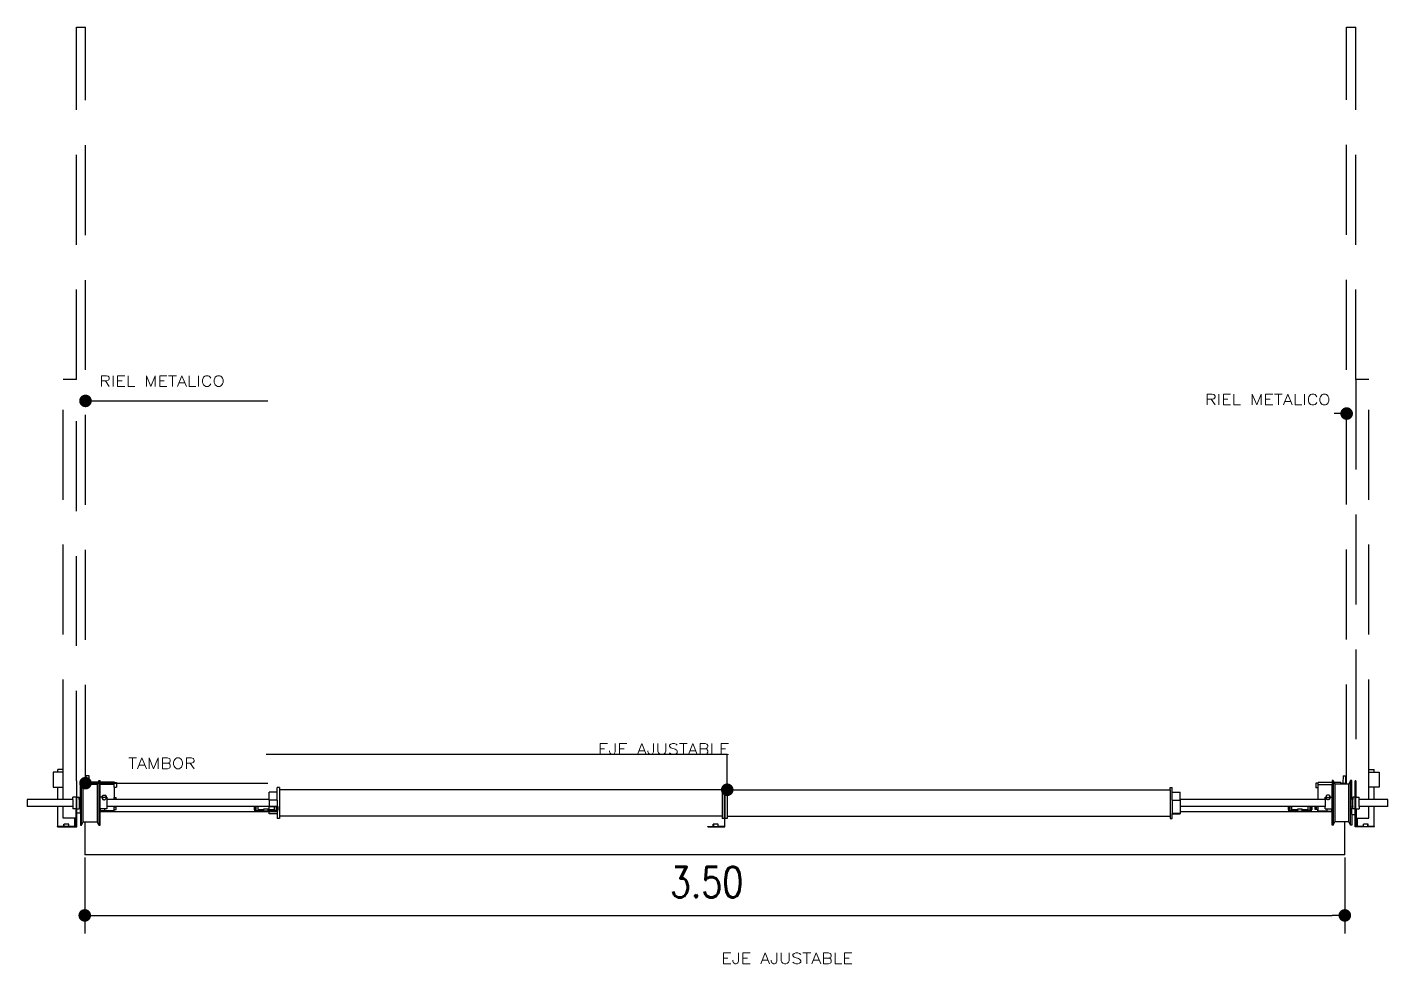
# Model space of a CAD drawing. Header units: metres. Extents: x 2750 to 2938, y 1259 to 1403.
# Drawn here: x 2910.279 to 2914.06, y 1367.501 to 1370.104 of the extents above; entities that cross this region are included whole.
import ezdxf
from ezdxf.enums import TextEntityAlignment as Align

# ---------------------------------------------------------------- set-up
doc = ezdxf.new("R2010")
doc.units = ezdxf.units.M
doc.linetypes.add('LÍNEAS_OCULTAS', pattern=[0.375, 0.25, -0.125])
doc.layers.add('05-TEXTO10', color=7, linetype='Continuous', lineweight=5)
doc.layers.add('COTAS', color=1, linetype='Continuous', lineweight=0)
doc.layers.add('proyeccion', color=8, linetype='LÍNEAS_OCULTAS')
doc.layers.add('pv', color=1, linetype='Continuous')
doc.styles.add('05-TEXTOCOTAS', font='romans.shx', dxfattribs={"width": 0.8, "height": 0.085})
doc.styles.add('STD', font='SIMPLEX', dxfattribs={"width": 1.2})
doc.dimstyles.new('COTAB12-50', dxfattribs={"dimtxt": 0.085, "dimasz": 0.035, "dimexe": 0.05, "dimexo": 0.06, "dimgap": 0.05, "dimtad": 1, "dimzin": 0, "dimdsep": 46, "dimtxsty": '05-TEXTOCOTAS', "dimblk": 'DOT', "dimcen": 0, "dimclrt": 256, "dimaunit": 1, "dimadec": 0, "dimazin": 0, "dimtfac": 1, "dimtofl": 0, "dimtmove": 2, "dimatfit": 3, "dimldrblk": 'DOT', "dimfxl": 1, "dimtolj": 1, "dimtzin": 0, "dimarcsym": 0})

# ---------------------------------------------------------------- blocks, each defined once
blk = doc.blocks.new('_Dot')
at = {"color": 0, "linetype": 'ByBlock', "lineweight": -2}
blk.add_line((-0.5, 0), (-1, 0), dxfattribs=at)
at = {"color": 0, "linetype": 'ByBlock', "const_width": 0.5}
blk.add_lwpolyline([(-0.25, 0, 1), (0.25, 0, 1)], format="xyb", close=True, dxfattribs=at)
blk = doc.blocks.new('*D147')
at = {"layer": 'COTAS', "color": 0, "lineweight": -2, "transparency": 16777216}
for p, q in [((2910.4389, 1367.7958), (2910.4389, 1367.5852)), ((2913.9409, 1367.7958), (2913.9409, 1367.5852)), ((2910.4739, 1367.6352), (2913.9059, 1367.6352))]:
    blk.add_line(p, q, dxfattribs=at)
at = {"layer": 'DEFPOINTS', "color": 0, "transparency": 16777216}
for p in [(2910.4389, 1367.8558), (2913.9409, 1367.8558), (2913.9409, 1367.6352)]:
    blk.add_point(p, dxfattribs=at)
at = {"layer": 'COTAS', "color": 0, "lineweight": -2, "transparency": 16777216, "xscale": 0.035, "yscale": 0.035, "zscale": 0.035, "rotation": 180}
blk.add_blockref('_Dot', (2910.4389, 1367.6352), dxfattribs=at)
at = {"layer": 'COTAS', "color": 0, "lineweight": -2, "transparency": 16777216, "xscale": 0.035, "yscale": 0.035, "zscale": 0.035}
blk.add_blockref('_Dot', (2913.9409, 1367.6352), dxfattribs=at)
at = {"layer": 'COTAS', "transparency": 16777216, "insert": (2912.1671, 1367.7277), "char_height": 0.085, "attachment_point": 5, "style": '05-TEXTOCOTAS'}
blk.add_mtext('\\A1;3.50', dxfattribs=at)

msp = doc.modelspace()

# ---------------------------------------------------------------- linework, layer by layer
at = {"layer": 'proyeccion', "transparency": 33554687}
for p, q in [((2910.4155, 1369.1248), (2910.4155, 1370.1044)), ((2910.4155, 1370.1044), (2910.4409, 1370.1044)), ((2910.4409, 1368.0266), (2910.4409, 1370.1044)), ((2913.946, 1370.1044), (2913.9714, 1370.1044)), ((2913.946, 1368.0271), (2913.946, 1370.1044)), ((2913.9714, 1369.1248), (2913.9714, 1370.1044)), ((2910.4155, 1369.1248), (2910.379, 1369.1248)), ((2910.379, 1368.0409), (2910.379, 1369.1248)), ((2910.4155, 1368.0092), (2910.4155, 1369.1248)), ((2914.0079, 1369.1248), (2913.9714, 1369.1248)), ((2913.9714, 1369.1248), (2913.9714, 1368.0092)), ((2914.0079, 1368.0409), (2914.0079, 1369.1248))]:
    msp.add_line(p, q, dxfattribs=at)
at = {"layer": 'pv', "transparency": 33554687}
for p, q in [((2910.3507, 1368.0337), (2910.3507, 1367.9919)), ((2910.3641, 1368.0337), (2910.3507, 1368.0337)), ((2910.379, 1368.0409), (2910.3641, 1368.0409)), ((2910.3641, 1368.0337), (2910.3641, 1368.0409)), ((2910.379, 1368.0337), (2910.3641, 1368.0337)), ((2910.379, 1368.0337), (2910.379, 1368.0409)), ((2910.379, 1367.9919), (2910.379, 1368.0337)), ((2910.4419, 1368.0231), (2910.4409, 1368.0266)), ((2910.4409, 1368.0045), (2910.4409, 1368.0266)), ((2913.9448, 1368.0231), (2913.946, 1368.0271)), ((2913.946, 1368.0029), (2913.946, 1368.0271)), ((2914.0079, 1368.0409), (2914.0227, 1368.0409)), ((2914.0079, 1368.0337), (2914.0079, 1368.0409)), ((2914.0079, 1367.9919), (2914.0079, 1368.0337)), ((2914.0079, 1368.0337), (2914.0227, 1368.0337)), ((2914.0227, 1368.0337), (2914.0227, 1368.0409)), ((2914.0227, 1368.0337), (2914.0361, 1368.0337)), ((2914.0361, 1368.0337), (2914.0361, 1367.9919)), ((2910.3507, 1367.9919), (2910.3641, 1367.9919)), ((2910.3641, 1367.9572), (2910.3641, 1367.9919)), ((2910.3641, 1367.9919), (2910.379, 1367.9919)), ((2910.379, 1367.9572), (2910.379, 1367.9919)), ((2910.4155, 1368.0092), (2910.4155, 1367.9636)), ((2910.4155, 1368.0092), (2910.4171, 1368.0092)), ((2910.4171, 1367.9636), (2910.4171, 1368.0092)), ((2910.4266, 1368.0098), (2910.4298, 1368.0098)), ((2910.4266, 1367.9572), (2910.4266, 1368.0098)), ((2910.4298, 1368.0098), (2910.4345, 1368.0002)), ((2910.4298, 1367.8856), (2910.4298, 1368.0098)), ((2910.4345, 1368.0002), (2910.4409, 1368.0002)), ((2910.4345, 1367.8952), (2910.4345, 1368.0002)), ((2910.4429, 1368.0045), (2910.4409, 1368.0045)), ((2910.4409, 1368.0045), (2910.4409, 1368.0002)), ((2910.4409, 1368.0002), (2910.4568, 1368.0002)), ((2910.4507, 1368.0233), (2910.4419, 1368.0231)), ((2910.4428, 1368.02), (2910.4419, 1368.0231)), ((2910.4422, 1368.0013), (2910.4422, 1368.0013)), ((2910.4432, 1368.0058), (2910.4428, 1368.02)), ((2910.4429, 1368.0045), (2910.4432, 1368.0058)), ((2910.4512, 1368.0045), (2910.4429, 1368.0045)), ((2910.4512, 1368.0045), (2910.4507, 1368.0233)), ((2910.4568, 1368.0045), (2910.4512, 1368.0045)), ((2910.4568, 1368.0061), (2910.4764, 1368.0061)), ((2910.4568, 1368.0061), (2910.4568, 1368.0045)), ((2910.4568, 1368.0002), (2910.4568, 1368.0045)), ((2910.4568, 1368.0002), (2910.4734, 1368.0002)), ((2910.4764, 1368.0061), (2910.4734, 1368.0002)), ((2910.4734, 1368.0002), (2910.4734, 1367.8952)), ((2910.4782, 1368.0098), (2910.4764, 1368.0061)), ((2910.4782, 1368.0098), (2910.4814, 1368.0098)), ((2910.4782, 1368.0098), (2910.4782, 1367.8856)), ((2910.4814, 1368.0061), (2910.4814, 1368.0098)), ((2910.4814, 1368.0061), (2910.5203, 1368.0061)), ((2910.4814, 1368.0002), (2910.4814, 1368.0061)), ((2910.4814, 1368.0002), (2910.5203, 1368.0002)), ((2910.4814, 1367.9643), (2910.4814, 1368.0002)), ((2910.5203, 1368.0061), (2910.5203, 1368.0045)), ((2910.5203, 1368.0045), (2910.527, 1368.0045)), ((2910.5203, 1368.0002), (2910.5203, 1368.0045)), ((2910.5203, 1367.9918), (2910.5203, 1368.0002)), ((2910.5203, 1367.9918), (2910.527, 1367.9918)), ((2910.5203, 1367.9918), (2910.5203, 1367.9631)), ((2910.527, 1368.0045), (2910.527, 1367.9918)), ((2910.9797, 1367.9909), (2910.9733, 1367.9909)), ((2910.9733, 1367.9781), (2910.9733, 1367.9909)), ((2910.9797, 1367.9909), (2910.9797, 1367.9845)), ((2912.2103, 1367.9845), (2912.2103, 1367.9909)), ((2912.2166, 1367.9909), (2912.2103, 1367.9909)), ((2912.2182, 1367.9925), (2912.2166, 1367.9925)), ((2912.2166, 1367.9925), (2912.2166, 1367.9909)), ((2912.2166, 1367.9163), (2912.2166, 1367.9909)), ((2912.2182, 1367.9909), (2912.2182, 1367.9925)), ((2912.2245, 1367.9909), (2912.2182, 1367.9909)), ((2912.2182, 1367.9909), (2912.2182, 1367.9163)), ((2912.2245, 1367.9909), (2912.2245, 1367.9845)), ((2913.4551, 1367.9909), (2913.4615, 1367.9909)), ((2913.4551, 1367.9845), (2913.4551, 1367.9909)), ((2913.4615, 1367.9781), (2913.4615, 1367.9909)), ((2913.8667, 1368.0029), (2913.8599, 1368.0029)), ((2913.8599, 1368.0029), (2913.8599, 1367.9902)), ((2913.8667, 1367.9902), (2913.8599, 1367.9902)), ((2913.9055, 1368.0045), (2913.8667, 1368.0045)), ((2913.8667, 1368.0029), (2913.8667, 1368.0045)), ((2913.8667, 1367.9986), (2913.8667, 1368.0029)), ((2913.9055, 1367.9986), (2913.8667, 1367.9986)), ((2913.8667, 1367.9902), (2913.8667, 1367.9986)), ((2913.8667, 1367.9572), (2913.8667, 1367.9902)), ((2913.9087, 1368.0098), (2913.9055, 1368.0098)), ((2913.9055, 1368.0098), (2913.9055, 1368.0045)), ((2913.9055, 1368.0045), (2913.9055, 1367.9986)), ((2913.9055, 1367.9643), (2913.9055, 1367.9986)), ((2913.9087, 1368.0098), (2913.9087, 1367.8856)), ((2913.9087, 1368.0098), (2913.9113, 1368.0045)), ((2913.9302, 1368.0045), (2913.9113, 1368.0045)), ((2913.9113, 1368.0045), (2913.9135, 1368.0002)), ((2913.9302, 1368.0002), (2913.9135, 1368.0002)), ((2913.9135, 1368.0002), (2913.9135, 1367.8952)), ((2913.9302, 1368.0045), (2913.9302, 1368.0029)), ((2913.9302, 1368.0029), (2913.9355, 1368.0029)), ((2913.9302, 1368.0002), (2913.9302, 1368.0029)), ((2913.946, 1368.0002), (2913.9302, 1368.0002)), ((2913.9361, 1368.0233), (2913.9355, 1368.0029)), ((2913.9355, 1368.0029), (2913.9442, 1368.0029)), ((2913.9361, 1368.0233), (2913.9448, 1368.0231)), ((2913.9435, 1368.0058), (2913.9439, 1368.02)), ((2913.9442, 1368.0029), (2913.9435, 1368.0058)), ((2913.9439, 1368.02), (2913.9448, 1368.0231)), ((2913.9442, 1368.0029), (2913.946, 1368.0029)), ((2913.946, 1368.0002), (2913.946, 1368.0029)), ((2913.9524, 1368.0002), (2913.946, 1368.0002)), ((2913.9571, 1368.0098), (2913.9524, 1368.0002)), ((2913.9524, 1367.8952), (2913.9524, 1368.0002)), ((2913.9603, 1368.0098), (2913.9571, 1368.0098)), ((2913.9571, 1367.8856), (2913.9571, 1368.0098)), ((2913.9603, 1367.9572), (2913.9603, 1368.0098)), ((2913.9714, 1368.0092), (2913.9698, 1368.0092)), ((2913.9698, 1367.9636), (2913.9698, 1368.0092)), ((2913.9714, 1368.0092), (2913.9714, 1367.9636)), ((2914.0079, 1367.9572), (2914.0079, 1367.9919)), ((2914.0227, 1367.9919), (2914.0079, 1367.9919)), ((2914.0361, 1367.9919), (2914.0227, 1367.9919)), ((2914.0227, 1367.9572), (2914.0227, 1367.9919)), ((2910.3641, 1367.9572), (2910.279, 1367.9572)), ((2910.279, 1367.9572), (2910.279, 1367.9382)), ((2910.379, 1367.9572), (2910.3641, 1367.9572)), ((2910.406, 1367.9572), (2910.379, 1367.9572)), ((2910.4155, 1367.9636), (2910.406, 1367.9636)), ((2910.406, 1367.9572), (2910.406, 1367.9636)), ((2910.406, 1367.9572), (2910.406, 1367.9382)), ((2910.4155, 1367.9318), (2910.4155, 1367.9636)), ((2910.4171, 1367.9636), (2910.4234, 1367.9636)), ((2910.4171, 1367.9318), (2910.4171, 1367.9636)), ((2910.4234, 1367.9572), (2910.4234, 1367.9636)), ((2910.4234, 1367.9572), (2910.4266, 1367.9572)), ((2910.4234, 1367.9572), (2910.4234, 1367.9382)), ((2910.4266, 1367.9572), (2910.4266, 1367.9382)), ((2910.4814, 1367.9311), (2910.4814, 1367.9643)), ((2910.4875, 1367.9643), (2910.4814, 1367.9643)), ((2910.4875, 1367.9661), (2910.4876, 1367.967)), ((2910.4878, 1367.9653), (2910.4875, 1367.9661)), ((2910.4875, 1367.9661), (2910.4875, 1367.9643)), ((2910.4875, 1367.9643), (2910.4875, 1367.9603)), ((2910.4875, 1367.9603), (2910.4878, 1367.9595)), ((2910.488, 1367.9678), (2910.4876, 1367.967)), ((2910.4878, 1367.9653), (2910.4885, 1367.9645)), ((2910.4881, 1367.9643), (2910.4878, 1367.9643)), ((2910.4879, 1367.9619), (2910.4878, 1367.9617)), ((2910.4878, 1367.9603), (2910.4879, 1367.9605)), ((2910.4878, 1367.9595), (2910.488, 1367.9592)), ((2910.488, 1367.962), (2910.4879, 1367.9619)), ((2910.4879, 1367.9619), (2910.4879, 1367.9605)), ((2910.4879, 1367.9619), (2910.4879, 1367.9619)), ((2910.4879, 1367.9605), (2910.488, 1367.9606)), ((2910.488, 1367.9678), (2910.4887, 1367.9685)), ((2910.4881, 1367.9621), (2910.488, 1367.962)), ((2910.488, 1367.962), (2910.488, 1367.9606)), ((2910.488, 1367.9606), (2910.4881, 1367.9608)), ((2910.488, 1367.9592), (2910.4885, 1367.9586)), ((2910.4894, 1367.9639), (2910.4885, 1367.9645)), ((2910.4885, 1367.9586), (2910.4894, 1367.9577)), ((2910.4887, 1367.9685), (2910.4897, 1367.9691)), ((2910.4906, 1367.9634), (2910.4894, 1367.9639)), ((2910.4894, 1367.9577), (2910.4906, 1367.9571)), ((2910.4897, 1367.9691), (2910.4909, 1367.9695)), ((2910.4919, 1367.9632), (2910.4906, 1367.9634)), ((2910.4906, 1367.9571), (2910.4919, 1367.9568)), ((2910.4909, 1367.9695), (2910.4923, 1367.9697)), ((2910.4933, 1367.9631), (2910.4919, 1367.9632)), ((2910.4919, 1367.9568), (2910.4933, 1367.9567)), ((2910.4923, 1367.9697), (2910.4937, 1367.9697)), ((2910.4946, 1367.9633), (2910.4933, 1367.9631)), ((2910.4933, 1367.9567), (2910.4946, 1367.957)), ((2910.4937, 1367.9697), (2910.495, 1367.9694)), ((2910.4958, 1367.9637), (2910.4946, 1367.9633)), ((2910.4946, 1367.957), (2910.4958, 1367.9575)), ((2910.495, 1367.9694), (2910.4962, 1367.969)), ((2910.4969, 1367.9643), (2910.4958, 1367.9637)), ((2910.4958, 1367.9575), (2910.4969, 1367.9583)), ((2910.4962, 1367.969), (2910.4971, 1367.9683)), ((2910.4976, 1367.9651), (2910.4969, 1367.9643)), ((2910.4969, 1367.9583), (2910.4976, 1367.9592)), ((2910.4971, 1367.9683), (2910.4977, 1367.9676)), ((2910.4976, 1367.9643), (2910.4975, 1367.9643)), ((2910.4976, 1367.9619), (2910.4975, 1367.962)), ((2910.4975, 1367.9607), (2910.4976, 1367.9606)), ((2910.498, 1367.9659), (2910.4976, 1367.9651)), ((2910.4976, 1367.9593), (2910.498, 1367.9601)), ((2910.4976, 1367.9592), (2910.4976, 1367.9593)), ((2910.4977, 1367.9676), (2910.4981, 1367.9667)), ((2910.4981, 1367.9667), (2910.498, 1367.9659)), ((2910.4981, 1367.9643), (2910.498, 1367.9643)), ((2910.4981, 1367.9609), (2910.498, 1367.9611)), ((2910.498, 1367.9601), (2910.4981, 1367.9609)), ((2910.4981, 1367.9667), (2910.4981, 1367.9643)), ((2910.4981, 1367.9643), (2910.4981, 1367.9609)), ((2910.5004, 1367.9643), (2910.4981, 1367.9643)), ((2910.5004, 1367.9643), (2910.5004, 1367.9572)), ((2910.5203, 1367.9572), (2910.5004, 1367.9572)), ((2910.5004, 1367.9572), (2910.5004, 1367.9382)), ((2910.5203, 1367.9631), (2910.5262, 1367.9631)), ((2910.5203, 1367.9572), (2910.5203, 1367.9631)), ((2910.5262, 1367.9572), (2910.5203, 1367.9572)), ((2910.5262, 1367.9572), (2910.5262, 1367.9631)), ((2910.9511, 1367.9572), (2910.5262, 1367.9572)), ((2910.9733, 1367.9781), (2910.9511, 1367.9781)), ((2910.9511, 1367.9572), (2910.9511, 1367.9781)), ((2910.9511, 1367.9551), (2910.9511, 1367.9572)), ((2910.9733, 1367.9551), (2910.9511, 1367.9551)), ((2910.9511, 1367.9551), (2910.9511, 1367.9382)), ((2910.9733, 1367.9551), (2910.9733, 1367.9781)), ((2910.9733, 1367.9551), (2910.9733, 1367.9182)), ((2910.9797, 1367.9845), (2910.9797, 1367.9109)), ((2912.2103, 1367.9845), (2910.9797, 1367.9845)), ((2912.2103, 1367.9845), (2912.2103, 1367.9109)), ((2912.2245, 1367.9845), (2912.2245, 1367.9109)), ((2912.2245, 1367.9845), (2913.4551, 1367.9845)), ((2913.4551, 1367.9845), (2913.4551, 1367.9109)), ((2913.4615, 1367.9781), (2913.4837, 1367.9781)), ((2913.4615, 1367.9551), (2913.4615, 1367.9781)), ((2913.4615, 1367.9551), (2913.4837, 1367.9551)), ((2913.4615, 1367.9551), (2913.4615, 1367.9182)), ((2913.4837, 1367.9572), (2913.4837, 1367.9781)), ((2913.8667, 1367.9572), (2913.4837, 1367.9572)), ((2913.4837, 1367.9551), (2913.4837, 1367.9572)), ((2913.4837, 1367.9551), (2913.4837, 1367.9382)), ((2913.8865, 1367.9572), (2913.8667, 1367.9572)), ((2913.8865, 1367.9643), (2913.8889, 1367.9643)), ((2913.8865, 1367.9572), (2913.8865, 1367.9643)), ((2913.8865, 1367.9572), (2913.8865, 1367.9382)), ((2913.8892, 1367.9676), (2913.8889, 1367.9667)), ((2913.8889, 1367.9667), (2913.8889, 1367.9659)), ((2913.8889, 1367.9667), (2913.8889, 1367.9643)), ((2913.8889, 1367.9659), (2913.8893, 1367.9651)), ((2913.8889, 1367.9643), (2913.8889, 1367.9609)), ((2913.8889, 1367.9643), (2913.8889, 1367.9643)), ((2913.8889, 1367.9609), (2913.8889, 1367.9611)), ((2913.8889, 1367.9601), (2913.8889, 1367.9609)), ((2913.8893, 1367.9593), (2913.8889, 1367.9601)), ((2913.8898, 1367.9683), (2913.8892, 1367.9676)), ((2913.8893, 1367.9651), (2913.8901, 1367.9643)), ((2913.8893, 1367.9643), (2913.8894, 1367.9643)), ((2913.8893, 1367.9619), (2913.8894, 1367.962)), ((2913.8894, 1367.9607), (2913.8893, 1367.9606)), ((2913.8893, 1367.9592), (2913.8893, 1367.9593)), ((2913.8901, 1367.9583), (2913.8893, 1367.9592)), ((2913.8908, 1367.969), (2913.8898, 1367.9683)), ((2913.8901, 1367.9643), (2913.8911, 1367.9637)), ((2913.8911, 1367.9575), (2913.8901, 1367.9583)), ((2913.8919, 1367.9694), (2913.8908, 1367.969)), ((2913.8911, 1367.9637), (2913.8923, 1367.9633)), ((2913.8923, 1367.957), (2913.8911, 1367.9575)), ((2913.8932, 1367.9697), (2913.8919, 1367.9694)), ((2913.8923, 1367.9633), (2913.8936, 1367.9631)), ((2913.8936, 1367.9567), (2913.8923, 1367.957)), ((2913.8946, 1367.9697), (2913.8932, 1367.9697)), ((2913.8936, 1367.9631), (2913.895, 1367.9632)), ((2913.895, 1367.9568), (2913.8936, 1367.9567)), ((2913.896, 1367.9695), (2913.8946, 1367.9697)), ((2913.895, 1367.9632), (2913.8963, 1367.9634)), ((2913.8963, 1367.9571), (2913.895, 1367.9568)), ((2913.8972, 1367.9691), (2913.896, 1367.9695)), ((2913.8963, 1367.9634), (2913.8975, 1367.9639)), ((2913.8975, 1367.9577), (2913.8963, 1367.9571)), ((2913.8982, 1367.9685), (2913.8972, 1367.9691)), ((2913.8975, 1367.9639), (2913.8985, 1367.9645)), ((2913.8985, 1367.9586), (2913.8975, 1367.9577)), ((2913.8989, 1367.9678), (2913.8982, 1367.9685)), ((2913.8991, 1367.9653), (2913.8985, 1367.9645)), ((2913.8989, 1367.9592), (2913.8985, 1367.9586)), ((2913.8988, 1367.9643), (2913.8991, 1367.9643)), ((2913.8988, 1367.9621), (2913.8989, 1367.962)), ((2913.8989, 1367.9606), (2913.8988, 1367.9608)), ((2913.8989, 1367.9678), (2913.8994, 1367.967)), ((2913.8989, 1367.962), (2913.899, 1367.9619)), ((2913.8989, 1367.962), (2913.8989, 1367.9606)), ((2913.899, 1367.9605), (2913.8989, 1367.9606)), ((2913.8991, 1367.9595), (2913.8989, 1367.9592)), ((2913.899, 1367.9619), (2913.8991, 1367.9617)), ((2913.899, 1367.9619), (2913.899, 1367.9619)), ((2913.899, 1367.9619), (2913.899, 1367.9605)), ((2913.8991, 1367.9603), (2913.899, 1367.9605)), ((2913.8991, 1367.9653), (2913.8994, 1367.9661)), ((2913.8994, 1367.9603), (2913.8991, 1367.9595)), ((2913.8994, 1367.9661), (2913.8994, 1367.967)), ((2913.8994, 1367.9661), (2913.8994, 1367.9643)), ((2913.8994, 1367.9643), (2913.9055, 1367.9643)), ((2913.8994, 1367.9643), (2913.8994, 1367.9603)), ((2913.9055, 1367.9311), (2913.9055, 1367.9643)), ((2913.9635, 1367.9572), (2913.9603, 1367.9572)), ((2913.9603, 1367.9572), (2913.9603, 1367.9382)), ((2913.9698, 1367.9636), (2913.9635, 1367.9636)), ((2913.9635, 1367.9636), (2913.9635, 1367.9572)), ((2913.9635, 1367.9382), (2913.9635, 1367.9572)), ((2913.9698, 1367.9318), (2913.9698, 1367.9636)), ((2913.9714, 1367.9636), (2913.981, 1367.9636)), ((2913.9714, 1367.9318), (2913.9714, 1367.9636)), ((2913.981, 1367.9572), (2913.981, 1367.9636)), ((2914.0079, 1367.9572), (2913.981, 1367.9572)), ((2913.981, 1367.9382), (2913.981, 1367.9572)), ((2914.0227, 1367.9572), (2914.0079, 1367.9572)), ((2914.0603, 1367.9572), (2914.0227, 1367.9572)), ((2914.0603, 1367.9382), (2914.0603, 1367.9572)), ((2910.3641, 1367.9382), (2910.279, 1367.9382)), ((2910.3641, 1367.8826), (2910.3641, 1367.9382)), ((2910.379, 1367.9382), (2910.3641, 1367.9382)), ((2910.379, 1367.9056), (2910.379, 1367.9382)), ((2910.406, 1367.9382), (2910.379, 1367.9382)), ((2910.406, 1367.9382), (2910.406, 1367.9318)), ((2910.4139, 1367.9318), (2910.406, 1367.9318)), ((2910.4139, 1367.9318), (2910.4139, 1367.9056)), ((2910.4155, 1367.9318), (2910.4139, 1367.9318)), ((2910.4155, 1367.9318), (2910.4155, 1367.8826)), ((2910.4171, 1367.9318), (2910.4234, 1367.9318)), ((2910.4171, 1367.9193), (2910.4171, 1367.9318)), ((2910.4266, 1367.9193), (2910.4171, 1367.9193)), ((2910.4171, 1367.881), (2910.4171, 1367.9193)), ((2910.4234, 1367.9382), (2910.4266, 1367.9382)), ((2910.4234, 1367.9382), (2910.4234, 1367.9318)), ((2910.4266, 1367.9193), (2910.4266, 1367.9382)), ((2910.4266, 1367.9193), (2910.4266, 1367.8856)), ((2910.4821, 1367.9311), (2910.4814, 1367.9311)), ((2910.4814, 1367.9311), (2910.4814, 1367.9267)), ((2910.4814, 1367.9251), (2910.4814, 1367.9267)), ((2910.4814, 1367.9267), (2910.4821, 1367.9267)), ((2910.4814, 1367.9251), (2910.5028, 1367.9251)), ((2910.4814, 1367.9236), (2910.4814, 1367.9251)), ((2910.4814, 1367.9232), (2910.4814, 1367.9236)), ((2910.4814, 1367.9236), (2910.5028, 1367.9236)), ((2910.9511, 1367.9232), (2910.4814, 1367.9232)), ((2910.4814, 1367.8856), (2910.4814, 1367.9232)), ((2910.4821, 1367.9311), (2910.4821, 1367.9316)), ((2910.4821, 1367.9267), (2910.4821, 1367.9311)), ((2910.4948, 1367.9311), (2910.4821, 1367.9311)), ((2910.4821, 1367.9267), (2910.4948, 1367.9267)), ((2910.4948, 1367.9311), (2910.4948, 1367.9316)), ((2910.4948, 1367.9267), (2910.4948, 1367.9311)), ((2910.5004, 1367.9311), (2910.4948, 1367.9311)), ((2910.4948, 1367.9267), (2910.5203, 1367.9267)), ((2910.5203, 1367.9382), (2910.5004, 1367.9382)), ((2910.5004, 1367.9382), (2910.5004, 1367.9311)), ((2910.5028, 1367.9251), (2910.5028, 1367.9236)), ((2910.5028, 1367.9251), (2910.5171, 1367.9251)), ((2910.5028, 1367.9236), (2910.5171, 1367.9236)), ((2910.5171, 1367.9251), (2910.5187, 1367.9251)), ((2910.5171, 1367.9236), (2910.5171, 1367.9251)), ((2910.5171, 1367.9236), (2910.5187, 1367.9236)), ((2910.5187, 1367.9236), (2910.5187, 1367.9251)), ((2910.5187, 1367.9251), (2910.5203, 1367.9251)), ((2910.5203, 1367.9369), (2910.5203, 1367.9382)), ((2910.5258, 1367.9382), (2910.5203, 1367.9382)), ((2910.5203, 1367.9369), (2910.5258, 1367.9369)), ((2910.5203, 1367.9295), (2910.5203, 1367.9369)), ((2910.5203, 1367.9295), (2910.5258, 1367.9295)), ((2910.5203, 1367.9267), (2910.5203, 1367.9295)), ((2910.5203, 1367.9251), (2910.5203, 1367.9267)), ((2910.5262, 1367.9382), (2910.5258, 1367.9382)), ((2910.5258, 1367.9373), (2910.5258, 1367.9382)), ((2910.5258, 1367.9369), (2910.5262, 1367.9369)), ((2910.5258, 1367.9327), (2910.5258, 1367.9369)), ((2910.5258, 1367.9327), (2910.5262, 1367.9327)), ((2910.5258, 1367.9295), (2910.5258, 1367.9327)), ((2910.9099, 1367.9382), (2910.5262, 1367.9382)), ((2910.5262, 1367.9382), (2910.5262, 1367.9369)), ((2910.5262, 1367.9327), (2910.5262, 1367.9369)), ((2910.9111, 1367.9382), (2910.9099, 1367.9382)), ((2910.9099, 1367.9382), (2910.9099, 1367.9284)), ((2910.9111, 1367.9284), (2910.9099, 1367.9284)), ((2910.9127, 1367.9382), (2910.9111, 1367.9382)), ((2910.9111, 1367.9382), (2910.9111, 1367.9284)), ((2910.9111, 1367.9284), (2910.9111, 1367.9251)), ((2910.9127, 1367.9251), (2910.9111, 1367.9251)), ((2910.9111, 1367.9236), (2910.9111, 1367.9251)), ((2910.9127, 1367.9236), (2910.9111, 1367.9236)), ((2910.9127, 1367.9382), (2910.9127, 1367.9378)), ((2910.9143, 1367.9382), (2910.9127, 1367.9382)), ((2910.9127, 1367.9357), (2910.9127, 1367.9378)), ((2910.9127, 1367.9306), (2910.9127, 1367.9357)), ((2910.9127, 1367.9298), (2910.9127, 1367.9306)), ((2910.9127, 1367.9298), (2910.9127, 1367.9251)), ((2910.9127, 1367.9236), (2910.9127, 1367.9251)), ((2910.9127, 1367.9251), (2910.9143, 1367.9251)), ((2910.9127, 1367.9236), (2910.927, 1367.9236)), ((2910.9206, 1367.9382), (2910.9143, 1367.9382)), ((2910.9143, 1367.9382), (2910.9143, 1367.9271)), ((2910.9143, 1367.9271), (2910.9206, 1367.9271)), ((2910.9143, 1367.9271), (2910.9143, 1367.9251)), ((2910.927, 1367.9251), (2910.9143, 1367.9251)), ((2910.9651, 1367.9382), (2910.9206, 1367.9382)), ((2910.9206, 1367.9295), (2910.9206, 1367.9382)), ((2910.9206, 1367.9295), (2910.9362, 1367.9295)), ((2910.9206, 1367.9295), (2910.9206, 1367.9271)), ((2910.927, 1367.9251), (2910.927, 1367.9236)), ((2910.9362, 1367.9251), (2910.927, 1367.9251)), ((2910.927, 1367.9236), (2910.9587, 1367.9236)), ((2910.9362, 1367.9295), (2910.9362, 1367.9298)), ((2910.9362, 1367.9251), (2910.9362, 1367.9295)), ((2910.9362, 1367.9295), (2910.9365, 1367.9295)), ((2910.9362, 1367.9251), (2910.9365, 1367.9251)), ((2910.9365, 1367.9295), (2910.9365, 1367.9315)), ((2910.9365, 1367.9315), (2910.9492, 1367.9315)), ((2910.9365, 1367.9251), (2910.9365, 1367.9295)), ((2910.9489, 1367.9251), (2910.9365, 1367.9251)), ((2910.9367, 1367.9295), (2910.9374, 1367.9295)), ((2910.9484, 1367.9295), (2910.9489, 1367.9295)), ((2910.9489, 1367.9295), (2910.9489, 1367.9298)), ((2910.9489, 1367.9251), (2910.9489, 1367.9295)), ((2910.9489, 1367.9295), (2910.949, 1367.9295)), ((2910.9492, 1367.9251), (2910.9489, 1367.9251)), ((2910.9492, 1367.9295), (2910.9492, 1367.9315)), ((2910.9492, 1367.9295), (2910.9651, 1367.9295)), ((2910.9492, 1367.9251), (2910.9492, 1367.9295)), ((2910.9587, 1367.9251), (2910.9492, 1367.9251)), ((2910.9511, 1367.9382), (2910.9755, 1367.9382)), ((2910.9511, 1367.9232), (2910.9511, 1367.9382)), ((2910.9511, 1367.9182), (2910.9511, 1367.9232)), ((2910.9511, 1367.9173), (2910.9511, 1367.9182)), ((2910.9511, 1367.9182), (2910.9733, 1367.9182)), ((2910.9733, 1367.9173), (2910.9511, 1367.9173)), ((2910.9587, 1367.9251), (2910.9587, 1367.9236)), ((2910.9714, 1367.9251), (2910.9587, 1367.9251)), ((2910.9587, 1367.9236), (2910.973, 1367.9236)), ((2910.9651, 1367.9382), (2910.9651, 1367.9295)), ((2910.9714, 1367.9382), (2910.9651, 1367.9382)), ((2910.9651, 1367.927), (2910.9651, 1367.9295)), ((2910.9714, 1367.927), (2910.9651, 1367.927)), ((2910.9714, 1367.927), (2910.9714, 1367.9382)), ((2910.973, 1367.9382), (2910.9714, 1367.9382)), ((2910.9714, 1367.9251), (2910.9714, 1367.927)), ((2910.9714, 1367.9251), (2910.973, 1367.9251)), ((2910.9743, 1367.9382), (2910.973, 1367.9382)), ((2910.973, 1367.9382), (2910.973, 1367.9251)), ((2910.9743, 1367.9251), (2910.973, 1367.9251)), ((2910.973, 1367.9236), (2910.973, 1367.9251)), ((2910.9743, 1367.9236), (2910.973, 1367.9236)), ((2910.9733, 1367.9173), (2910.9733, 1367.9182)), ((2910.9733, 1367.9173), (2910.9733, 1367.9045)), ((2910.9743, 1367.9382), (2910.9743, 1367.9284)), ((2910.9755, 1367.9382), (2910.9743, 1367.9382)), ((2910.9743, 1367.9284), (2910.9755, 1367.9284)), ((2910.9743, 1367.9284), (2910.9743, 1367.9251)), ((2910.9743, 1367.9236), (2910.9743, 1367.9251)), ((2910.9755, 1367.9382), (2910.9755, 1367.9284)), ((2912.2182, 1367.9163), (2912.2166, 1367.9163)), ((2912.2166, 1367.9045), (2912.2166, 1367.9163)), ((2912.2182, 1367.9163), (2912.2182, 1367.9045)), ((2913.4837, 1367.9182), (2913.4615, 1367.9182)), ((2913.4615, 1367.9173), (2913.4615, 1367.9182)), ((2913.4615, 1367.9173), (2913.4837, 1367.9173)), ((2913.4615, 1367.9045), (2913.4615, 1367.9173)), ((2913.4837, 1367.9382), (2913.4837, 1367.9232)), ((2913.7833, 1367.9382), (2913.4837, 1367.9382)), ((2913.9055, 1367.9232), (2913.4837, 1367.9232)), ((2913.4837, 1367.9232), (2913.4837, 1367.9182)), ((2913.4837, 1367.9173), (2913.4837, 1367.9182)), ((2913.7845, 1367.9382), (2913.7833, 1367.9382)), ((2913.7833, 1367.9382), (2913.7833, 1367.9284)), ((2913.7845, 1367.9284), (2913.7833, 1367.9284)), ((2913.7861, 1367.9382), (2913.7845, 1367.9382)), ((2913.7845, 1367.9284), (2913.7845, 1367.9382)), ((2913.7845, 1367.9284), (2913.7845, 1367.9251)), ((2913.7845, 1367.9236), (2913.7845, 1367.9251)), ((2913.7861, 1367.9251), (2913.7845, 1367.9251)), ((2913.7861, 1367.9236), (2913.7845, 1367.9236)), ((2913.7861, 1367.9382), (2913.7861, 1367.9378)), ((2913.7877, 1367.9382), (2913.7861, 1367.9382)), ((2913.7861, 1367.9357), (2913.7861, 1367.9378)), ((2913.7861, 1367.9306), (2913.7861, 1367.9357)), ((2913.7861, 1367.9298), (2913.7861, 1367.9306)), ((2913.7861, 1367.9298), (2913.7861, 1367.9251)), ((2913.7861, 1367.9236), (2913.7861, 1367.9251)), ((2913.7861, 1367.9251), (2913.7877, 1367.9251)), ((2913.7861, 1367.9236), (2913.8004, 1367.9236)), ((2913.794, 1367.9382), (2913.7877, 1367.9382)), ((2913.7877, 1367.9382), (2913.7877, 1367.9271)), ((2913.7877, 1367.9271), (2913.794, 1367.9271)), ((2913.7877, 1367.9271), (2913.7877, 1367.9251)), ((2913.8004, 1367.9251), (2913.7877, 1367.9251)), ((2913.8385, 1367.9382), (2913.794, 1367.9382)), ((2913.794, 1367.9295), (2913.794, 1367.9382)), ((2913.794, 1367.9271), (2913.794, 1367.9295)), ((2913.794, 1367.9295), (2913.8097, 1367.9295)), ((2913.8004, 1367.9251), (2913.8004, 1367.9236)), ((2913.8097, 1367.9251), (2913.8004, 1367.9251)), ((2913.8004, 1367.9236), (2913.8321, 1367.9236)), ((2913.8097, 1367.9295), (2913.8097, 1367.9298)), ((2913.8097, 1367.9295), (2913.8099, 1367.9295)), ((2913.8097, 1367.9251), (2913.8097, 1367.9295)), ((2913.8097, 1367.9251), (2913.8099, 1367.9251)), ((2913.8099, 1367.9295), (2913.8099, 1367.9315)), ((2913.8099, 1367.9315), (2913.8226, 1367.9315)), ((2913.8099, 1367.9251), (2913.8099, 1367.9295)), ((2913.8099, 1367.9251), (2913.8224, 1367.9251)), ((2913.8101, 1367.9295), (2913.8108, 1367.9295)), ((2913.8218, 1367.9295), (2913.8224, 1367.9295)), ((2913.8224, 1367.9295), (2913.8224, 1367.9298)), ((2913.8224, 1367.9251), (2913.8224, 1367.9295)), ((2913.8224, 1367.9295), (2913.8224, 1367.9295)), ((2913.8226, 1367.9251), (2913.8224, 1367.9251)), ((2913.8226, 1367.9295), (2913.8226, 1367.9315)), ((2913.8226, 1367.9295), (2913.8385, 1367.9295)), ((2913.8226, 1367.9251), (2913.8226, 1367.9295)), ((2913.8321, 1367.9251), (2913.8226, 1367.9251)), ((2913.8321, 1367.9251), (2913.8321, 1367.9236)), ((2913.8448, 1367.9251), (2913.8321, 1367.9251)), ((2913.8321, 1367.9236), (2913.8464, 1367.9236)), ((2913.8448, 1367.9382), (2913.8385, 1367.9382)), ((2913.8385, 1367.9382), (2913.8385, 1367.9295)), ((2913.8385, 1367.927), (2913.8385, 1367.9295)), ((2913.8448, 1367.927), (2913.8385, 1367.927)), ((2913.8464, 1367.9382), (2913.8448, 1367.9382)), ((2913.8448, 1367.927), (2913.8448, 1367.9382)), ((2913.8448, 1367.9251), (2913.8448, 1367.927)), ((2913.8448, 1367.9251), (2913.8464, 1367.9251)), ((2913.8464, 1367.9382), (2913.8464, 1367.9251)), ((2913.8478, 1367.9382), (2913.8464, 1367.9382)), ((2913.8464, 1367.9236), (2913.8464, 1367.9251)), ((2913.8478, 1367.9251), (2913.8464, 1367.9251)), ((2913.8478, 1367.9236), (2913.8464, 1367.9236)), ((2913.8489, 1367.9382), (2913.8478, 1367.9382)), ((2913.8478, 1367.9284), (2913.8478, 1367.9382)), ((2913.8478, 1367.9284), (2913.8489, 1367.9284)), ((2913.8478, 1367.9284), (2913.8478, 1367.9251)), ((2913.8478, 1367.9236), (2913.8478, 1367.9251)), ((2913.8583, 1367.9382), (2913.8489, 1367.9382)), ((2913.8489, 1367.9382), (2913.8489, 1367.9284)), ((2913.8607, 1367.9382), (2913.8583, 1367.9382)), ((2913.8583, 1367.9295), (2913.8583, 1367.9382)), ((2913.8619, 1367.9295), (2913.8583, 1367.9295)), ((2913.8619, 1367.9382), (2913.8607, 1367.9382)), ((2913.8607, 1367.9382), (2913.8607, 1367.9369)), ((2913.8619, 1367.9369), (2913.8607, 1367.9369)), ((2913.8619, 1367.9373), (2913.8619, 1367.9382)), ((2913.8647, 1367.9382), (2913.8619, 1367.9382)), ((2913.8667, 1367.9369), (2913.8619, 1367.9369)), ((2913.8619, 1367.9295), (2913.8619, 1367.9369)), ((2913.8647, 1367.9295), (2913.8619, 1367.9295)), ((2913.8647, 1367.9382), (2913.8647, 1367.9378)), ((2913.8663, 1367.9382), (2913.8647, 1367.9382)), ((2913.8647, 1367.9298), (2913.8647, 1367.9295)), ((2913.8663, 1367.9295), (2913.8647, 1367.9295)), ((2913.8647, 1367.9295), (2913.8647, 1367.9251)), ((2913.8647, 1367.9236), (2913.8647, 1367.9251)), ((2913.8663, 1367.9251), (2913.8647, 1367.9251)), ((2913.8667, 1367.9236), (2913.8647, 1367.9236)), ((2913.8663, 1367.9382), (2913.8663, 1367.9378)), ((2913.8667, 1367.9382), (2913.8663, 1367.9382)), ((2913.8663, 1367.9295), (2913.8663, 1367.9298)), ((2913.8663, 1367.9295), (2913.8667, 1367.9295)), ((2913.8663, 1367.9295), (2913.8663, 1367.9271)), ((2913.8667, 1367.9271), (2913.8663, 1367.9271)), ((2913.8663, 1367.9271), (2913.8663, 1367.9251)), ((2913.8667, 1367.9251), (2913.8663, 1367.9251)), ((2913.8667, 1367.9369), (2913.8667, 1367.9382)), ((2913.8865, 1367.9382), (2913.8667, 1367.9382)), ((2913.8667, 1367.9295), (2913.8667, 1367.9369)), ((2913.8667, 1367.9271), (2913.8667, 1367.9295)), ((2913.8667, 1367.9251), (2913.8667, 1367.9271)), ((2913.8667, 1367.9236), (2913.8667, 1367.9251)), ((2913.8921, 1367.9251), (2913.8667, 1367.9251)), ((2913.9055, 1367.9236), (2913.8667, 1367.9236)), ((2913.8865, 1367.9311), (2913.8865, 1367.9382)), ((2913.8865, 1367.9311), (2913.8921, 1367.9311)), ((2913.8921, 1367.9315), (2913.9048, 1367.9315)), ((2913.8921, 1367.9311), (2913.8921, 1367.9315)), ((2913.8921, 1367.9311), (2913.9048, 1367.9311)), ((2913.8921, 1367.9251), (2913.8921, 1367.9311)), ((2913.8921, 1367.9251), (2913.9048, 1367.9251)), ((2913.9048, 1367.9311), (2913.9048, 1367.9315)), ((2913.9048, 1367.9251), (2913.9048, 1367.9311)), ((2913.9048, 1367.9311), (2913.9055, 1367.9311)), ((2913.9055, 1367.9251), (2913.9048, 1367.9251)), ((2913.9055, 1367.9311), (2913.9055, 1367.9251)), ((2913.9055, 1367.9251), (2913.9055, 1367.9236)), ((2913.9055, 1367.9236), (2913.9055, 1367.9232)), ((2913.9055, 1367.8856), (2913.9055, 1367.9232)), ((2913.9635, 1367.9382), (2913.9603, 1367.9382)), ((2913.9603, 1367.9382), (2913.9603, 1367.938)), ((2913.9635, 1367.938), (2913.9603, 1367.938)), ((2913.9603, 1367.9372), (2913.9603, 1367.938)), ((2913.9603, 1367.9372), (2913.9635, 1367.9372)), ((2913.9603, 1367.9372), (2913.9603, 1367.9338)), ((2913.9603, 1367.9337), (2913.9603, 1367.9338)), ((2913.9603, 1367.9161), (2913.9603, 1367.9337)), ((2913.9603, 1367.9161), (2913.9698, 1367.9161)), ((2913.9603, 1367.9161), (2913.9603, 1367.8856)), ((2913.9635, 1367.9382), (2913.9635, 1367.938)), ((2913.9635, 1367.938), (2913.9635, 1367.9372)), ((2913.9635, 1367.9318), (2913.9635, 1367.9372)), ((2913.9698, 1367.9318), (2913.9635, 1367.9318)), ((2913.9698, 1367.9161), (2913.9698, 1367.9318)), ((2913.9698, 1367.881), (2913.9698, 1367.9161)), ((2913.9714, 1367.8826), (2913.9714, 1367.9318)), ((2913.9714, 1367.9318), (2913.973, 1367.9318)), ((2913.973, 1367.9056), (2913.973, 1367.9318)), ((2913.973, 1367.9318), (2913.981, 1367.9318)), ((2914.0079, 1367.9382), (2913.981, 1367.9382)), ((2913.981, 1367.9382), (2913.981, 1367.9318)), ((2914.0079, 1367.9056), (2914.0079, 1367.9382)), ((2914.0227, 1367.9382), (2914.0079, 1367.9382)), ((2914.0227, 1367.8826), (2914.0227, 1367.9382)), ((2914.0603, 1367.9382), (2914.0227, 1367.9382)), ((2910.3631, 1367.881), (2910.3631, 1367.8826)), ((2910.3631, 1367.8826), (2910.3641, 1367.8826)), ((2910.3631, 1367.881), (2910.3647, 1367.881)), ((2910.3641, 1367.8826), (2910.3647, 1367.8826)), ((2910.3647, 1367.881), (2910.3647, 1367.8826)), ((2910.3808, 1367.8826), (2910.3647, 1367.8826)), ((2910.3647, 1367.881), (2910.4171, 1367.881)), ((2910.4109, 1367.9056), (2910.379, 1367.9056)), ((2910.3808, 1367.8826), (2910.3808, 1367.889)), ((2910.3808, 1367.889), (2910.3816, 1367.889)), ((2910.3808, 1367.8826), (2910.3816, 1367.8826)), ((2910.3816, 1367.8826), (2910.3816, 1367.889)), ((2910.3942, 1367.889), (2910.3816, 1367.889)), ((2910.3942, 1367.8826), (2910.3816, 1367.8826)), ((2910.3942, 1367.8826), (2910.3942, 1367.889)), ((2910.3943, 1367.889), (2910.3942, 1367.889)), ((2910.3943, 1367.8826), (2910.3942, 1367.8826)), ((2910.3943, 1367.8826), (2910.3943, 1367.889)), ((2910.4109, 1367.8826), (2910.3943, 1367.8826)), ((2910.4109, 1367.8826), (2910.4109, 1367.9056)), ((2910.4139, 1367.9056), (2910.4109, 1367.9056)), ((2910.4139, 1367.8826), (2910.4109, 1367.8826)), ((2910.4139, 1367.9056), (2910.4139, 1367.8826)), ((2910.4139, 1367.8826), (2910.4155, 1367.8826)), ((2910.4266, 1367.8856), (2910.4298, 1367.8856)), ((2910.4298, 1367.8856), (2910.4345, 1367.8952)), ((2910.4345, 1367.8952), (2910.4389, 1367.8952)), ((2910.4389, 1367.8952), (2910.4389, 1367.8032)), ((2910.4389, 1367.8952), (2910.4734, 1367.8952)), ((2910.4782, 1367.8856), (2910.4734, 1367.8952)), ((2910.4782, 1367.8856), (2910.4814, 1367.8856)), ((2910.9797, 1367.9045), (2910.9733, 1367.9045)), ((2912.2103, 1367.9109), (2910.9797, 1367.9109)), ((2910.9797, 1367.9109), (2910.9797, 1367.9045)), ((2912.1702, 1367.881), (2912.1702, 1367.8826)), ((2912.1702, 1367.8826), (2912.1854, 1367.8826)), ((2912.1702, 1367.881), (2912.2182, 1367.881)), ((2912.1854, 1367.8826), (2912.1854, 1367.889)), ((2912.187, 1367.889), (2912.1854, 1367.889)), ((2912.187, 1367.8826), (2912.1854, 1367.8826)), ((2912.187, 1367.8826), (2912.187, 1367.889)), ((2912.1997, 1367.889), (2912.187, 1367.889)), ((2912.187, 1367.8826), (2912.1997, 1367.8826)), ((2912.1997, 1367.8826), (2912.1997, 1367.889)), ((2912.2166, 1367.8826), (2912.1997, 1367.8826)), ((2912.2103, 1367.9109), (2912.2103, 1367.9045)), ((2912.2166, 1367.9045), (2912.2103, 1367.9045)), ((2912.2166, 1367.9045), (2912.2166, 1367.8826)), ((2912.2245, 1367.9045), (2912.2182, 1367.9045)), ((2912.2182, 1367.881), (2912.2182, 1367.9045)), ((2912.2245, 1367.9109), (2913.4551, 1367.9109)), ((2912.2245, 1367.9109), (2912.2245, 1367.9045)), ((2913.4551, 1367.9109), (2913.4551, 1367.9045)), ((2913.4551, 1367.9045), (2913.4615, 1367.9045)), ((2913.9087, 1367.8856), (2913.9055, 1367.8856)), ((2913.9087, 1367.8856), (2913.9135, 1367.8952)), ((2913.9409, 1367.8952), (2913.9135, 1367.8952)), ((2913.9524, 1367.8952), (2913.9409, 1367.8952)), ((2913.9409, 1367.8032), (2913.9409, 1367.8952)), ((2913.9571, 1367.8856), (2913.9524, 1367.8952)), ((2913.9603, 1367.8856), (2913.9571, 1367.8856)), ((2914.0222, 1367.881), (2913.9698, 1367.881)), ((2913.973, 1367.8826), (2913.9714, 1367.8826)), ((2913.973, 1367.8826), (2913.973, 1367.9056)), ((2913.973, 1367.9056), (2913.9759, 1367.9056)), ((2913.9759, 1367.8826), (2913.973, 1367.8826)), ((2913.9759, 1367.8826), (2913.9759, 1367.9056)), ((2913.9759, 1367.9056), (2914.0079, 1367.9056)), ((2913.9926, 1367.8826), (2913.9759, 1367.8826)), ((2913.9926, 1367.8826), (2913.9926, 1367.889)), ((2913.9926, 1367.889), (2913.9927, 1367.889)), ((2913.9927, 1367.8826), (2913.9926, 1367.8826)), ((2913.9927, 1367.8826), (2913.9927, 1367.889)), ((2913.9927, 1367.889), (2913.9928, 1367.889)), ((2913.9928, 1367.8826), (2913.9927, 1367.8826)), ((2914.0053, 1367.889), (2913.9928, 1367.889)), ((2913.9928, 1367.8826), (2913.9928, 1367.889)), ((2913.9928, 1367.8826), (2914.0053, 1367.8826)), ((2914.0053, 1367.8826), (2914.0053, 1367.889)), ((2914.0061, 1367.889), (2914.0053, 1367.889)), ((2914.0061, 1367.8826), (2914.0053, 1367.8826)), ((2914.0061, 1367.8826), (2914.0061, 1367.889)), ((2914.0222, 1367.8826), (2914.0061, 1367.8826)), ((2914.0222, 1367.881), (2914.0222, 1367.8826)), ((2914.0227, 1367.8826), (2914.0222, 1367.8826)), ((2914.0238, 1367.881), (2914.0222, 1367.881)), ((2914.0238, 1367.8826), (2914.0227, 1367.8826)), ((2914.0238, 1367.881), (2914.0238, 1367.8826)), ((2913.9409, 1367.8032), (2910.4389, 1367.8032))]:
    msp.add_line(p, q, dxfattribs=at)

# ---------------------------------------------------------------- texts
at = {"layer": '05-TEXTO10', "transparency": 33554687, "style": 'STD', "width": 1.2}
for s, p in [('RIEL METALICO', (2910.6535, 1369.1056)), ('RIEL METALICO', (2913.7269, 1369.0543)), ('EJE AJUSTABLE', (2912.048, 1368.0829)), ('TAMBOR', (2910.6535, 1368.0429)), ('EJE AJUSTABLE', (2912.3909, 1367.5007))]:
    msp.add_text(s, height=0.03, dxfattribs=at).set_placement(p, align=Align.CENTER)

# ---------------------------------------------------------------- dimensions: what is measured, and where the dimension line sits
at = {"layer": 'COTAS', "transparency": 33554687}
dim = msp.add_linear_dim(base=(2913.9409, 1367.6352), p1=(2910.4389, 1367.8558), p2=(2913.9409, 1367.8558), text='3.50', dimstyle='COTAB12-50', dxfattribs=at)
dim.commit()
dim.dimension.update_dxf_attribs({"geometry": '*D147', "text_midpoint": (2912.1671, 1367.7277), "dimtype": 160})

# ---------------------------------------------------------------- leaders
for points in [[(2910.4409, 1369.0655), (2910.9479, 1369.0655)], [(2913.946, 1369.0303), (2913.931, 1369.0303)], [(2912.2245, 1367.9845), (2912.2245, 1368.0829), (2910.9429, 1368.0829)], [(2910.4409, 1368.0028), (2910.9479, 1368.0028)]]:
    msp.add_leader(points, dimstyle='COTAB12-50', override={"dimgap": 0.05, "dimtad": 0}, dxfattribs=at)

doc.saveas('drawing.dxf')
